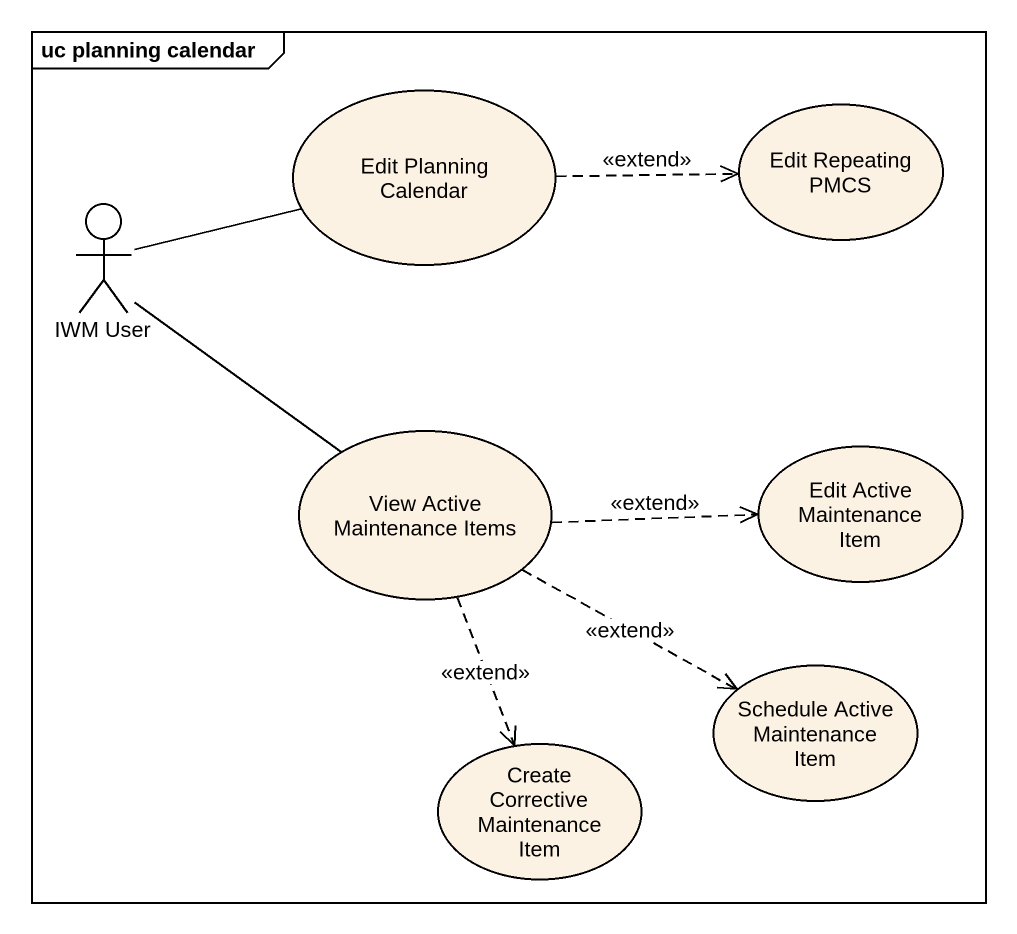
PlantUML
@startuml
mainframe uc planning calendar
usecase "Edit Planning Calendar" as Edit_Planning_Calendar
usecase "Edit Repeating PMCS" as Edit_Repeating_PMCS
actor "IWM User" as IWM_User
usecase "View Active Maintenance Items" as View_Active_Maintenance
usecase "Edit Active Maintenance Item" as Edit_Active_Maintenance_Item
usecase "Create Corrective Maintenance Item" as Create_Corrective
usecase "Schedule Active Maintenance Item" as Schedule_Active_Maintenance
Edit_Planning_Calendar .right.> Edit_Repeating_PMCS : <<extend>>
IWM_User -right- Edit_Planning_Calendar
IWM_User -- View_Active_Maintenance
View_Active_Maintenance .right.> Edit_Active_Maintenance_Item : <<extend>>
View_Active_Maintenance ..> Create_Corrective : <<extend>>
View_Active_Maintenance .right.> Schedule_Active_Maintenance : <<extend>>
@enduml
